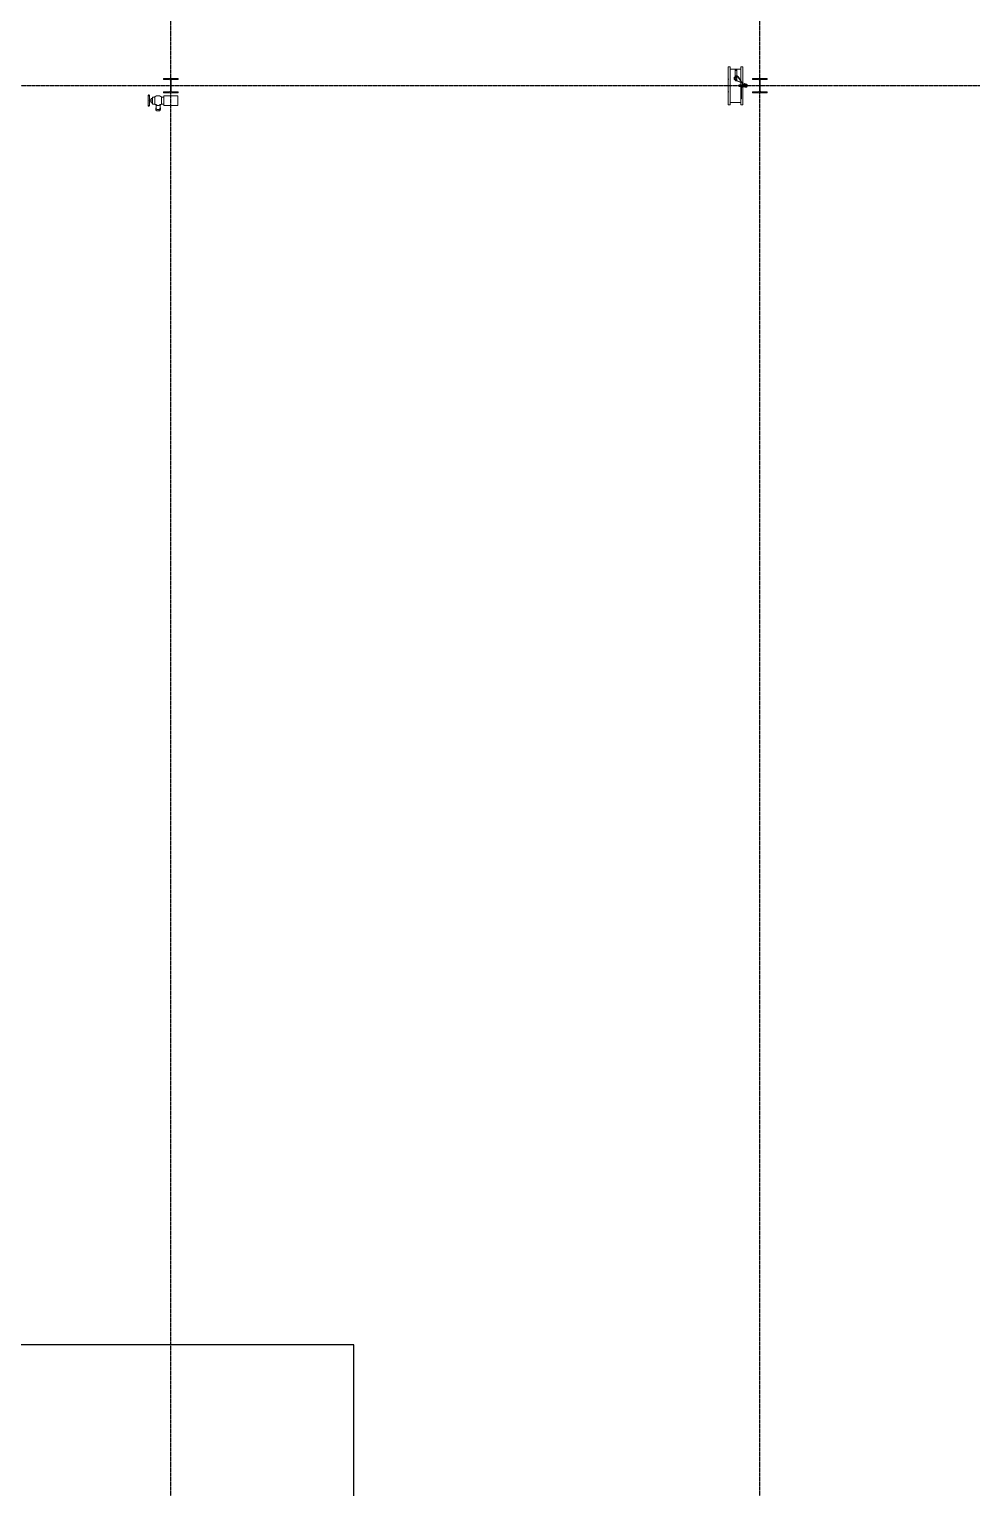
# Model space of a CAD drawing. Header units: millimetres. Extents: x -677815 to 476396, y -125373 to 39000.
# Drawn here: x 240669 to 254112, y -43992 to -23195 of the extents above; entities that cross this region are included whole.
import ezdxf

# ---------------------------------------------------------------- set-up
doc = ezdxf.new("R2010")
doc.units = ezdxf.units.MM
doc.linetypes.add('Xref building Toll$0$Grid Line', pattern=[22.225, 12.7, -3.175, 3.175, -3.175])
for name, color, linetype, lineweight in [('AM_BOR', 4, 'Continuous', 25), ('Xref building Toll$0$A-GENM', 13, 'Continuous', 9), ('Xref building Toll$0$P-SANR-FIXT', 6, 'Continuous', 9), ('Xref building Toll$0$S-COLS', 52, 'Continuous', 9), ('Xref Mezz Stairs$0$Platform', 1, 'Continuous', 25)]:
    doc.layers.add(name, color=color, linetype=linetype, lineweight=lineweight)
doc.layers.add('Xref building Toll$0$S-GRID', color=8, linetype='Continuous')

# ---------------------------------------------------------------- blocks, each defined once
blk = doc.blocks.new('Xref building Toll$0$Toll Grids')
at = {"layer": 'Xref building Toll$0$S-GRID', "linetype": 'Xref building Toll$0$Grid Line'}
for p, q in [((242688, -125373.3), (242688, 36031.5)), ((251088, -125373.3), (251088, 36031.5)), ((-9195.8, -24000), (280997.7, -24000))]:
    blk.add_line(p, q, dxfattribs=at)
blk = doc.blocks.new('Xref building Toll$0$UC-Universal Column-Column - C2_5-200UC60-1338436-MASTER GROUND FLOOR')
at = {"layer": 'Xref building Toll$0$S-COLS', "lineweight": 18}
for p, q in [((105, 102.5), (-105, 102.5)), ((-105, 102.5), (-105, 88.3)), ((-105, 88.3), (-16.05, 88.3)), ((-4.65, 76.9), (-4.65, -76.9)), ((4.65, -76.9), (4.65, 76.9)), ((16.05, 88.3), (105, 88.3)), ((105, 88.3), (105, 102.5)), ((-16.05, -88.3), (-105, -88.3)), ((-105, -88.3), (-105, -102.5)), ((-105, -102.5), (105, -102.5)), ((105, -88.3), (16.05, -88.3)), ((105, -102.5), (105, -88.3))]:
    blk.add_line(p, q, dxfattribs=at)
at = {"layer": 'Xref building Toll$0$S-COLS'}
for p, q in [((-105, 102.5), (-105, 102.5)), ((-105, 88.3), (-105, 88.3)), ((105, 102.5), (105, 102.5)), ((105, 88.3), (105, 88.3)), ((-105, -88.3), (-105, -88.3)), ((-105, -102.5), (-105, -102.5)), ((105, -88.3), (105, -88.3)), ((105, -102.5), (105, -102.5))]:
    blk.add_line(p, q, dxfattribs=at)
at = {"layer": 'Xref building Toll$0$S-COLS', "lineweight": 18}
for centre, start, end in [((-16.05, 76.9), 0, 90), ((16.05, 76.9), 90, 180), ((-16.05, -76.9), 270, 0), ((16.05, -76.9), 180, 270)]:
    blk.add_arc(centre, 11.4, start, end, dxfattribs=at)
blk = doc.blocks.new('Xref building Toll$0$HYD-SINGLE HEAD - Standard-V337-MASTER GROUND FLOOR')
at = {"layer": 'Xref building Toll$0$A-GENM'}
for p, q in [((186, 12), (-14, 12)), ((-14, -128), (-14, 12)), ((186, 12), (186, -128)), ((231, 71), (231, 54)), ((236, 54), (236, -4)), ((296, -4), (296, 54)), ((301, 54), (301, 71)), ((390, 12), (390, -9)), ((390, 12), (400, 12)), ((400, 12), (409, 12)), ((410, -32), (410, 12)), ((-14, -128), (186, -128)), ((217, -8), (186, -8)), ((186, -108), (217, -108)), ((217, -8), (217, -10)), ((217, -58), (217, -8)), ((217, -108), (217, -58)), ((217, -107), (217, -108)), ((347, -8), (315, -8)), ((315, -58), (315, -8)), ((315, -8), (315, -10)), ((315, -108), (315, -58)), ((315, -107), (315, -108)), ((315, -108), (347, -108)), ((347, -10), (347, -8)), ((347, -8), (347, -108)), ((367, -28), (347, -28)), ((347, -88), (367, -88)), ((347, -108), (347, -107)), ((367, -43), (367, -28)), ((367, -28), (367, -88)), ((390, -48), (367, -48)), ((367, -68), (393, -68)), ((367, -88), (367, -73)), ((390, -58), (390, -128)), ((400, -128), (390, -128)), ((409, -128), (400, -128)), ((410, -128), (410, -108))]:
    blk.add_line(p, q, dxfattribs=at)
at = {"layer": 'Xref building Toll$0$A-GENM', "flags": 128}
for points in [[(217, -8), (220, -7), (222, -5), (224, -3), (226, -1), (228, 0), (231, 2), (233, 3), (236, 4), (238, 6), (241, 7), (243, 8), (246, 8), (249, 9), (252, 10), (254, 10), (257, 11), (260, 11), (263, 11), (265, 12), (268, 12), (271, 11), (274, 11), (277, 11), (279, 10), (282, 10), (285, 9), (287, 8), (290, 7), (293, 6), (295, 5), (298, 4), (300, 3), (303, 1), (305, 0), (307, -2), (310, -3), (312, -5), (314, -7), (315, -8)], [(390, 12), (390, 12), (390, 12), (390, 13), (390, 13), (390, 14), (390, 14), (390, 14), (390, 15), (390, 15), (390, 15), (391, 16), (391, 16), (391, 16), (391, 17), (391, 17), (392, 17), (392, 18), (392, 18), (392, 18), (393, 19), (393, 19), (393, 19), (394, 19), (394, 20), (394, 20), (395, 20), (395, 20), (395, 21), (396, 21), (396, 21), (396, 21), (397, 21), (397, 21), (398, 21), (398, 21), (398, 21), (399, 21), (399, 22), (400, 22), (400, 22), (400, 22), (401, 21), (401, 21), (402, 21), (402, 21), (402, 21), (403, 21), (403, 21), (403, 21), (404, 21), (404, 20), (405, 20), (405, 20), (405, 20), (406, 20), (406, 19), (406, 19), (406, 19), (407, 19), (407, 18), (407, 18), (408, 18), (408, 17), (408, 17), (408, 17), (408, 16), (409, 16), (409, 16), (409, 15), (409, 15), (409, 14), (409, 14), (409, 14), (409, 13), (410, 13), (410, 13), (410, 12), (410, 12), (410, 12)], [(390, -9), (390, -7), (390, -5), (390, -3), (390, -2), (390, 0), (390, 2), (390, 3), (390, 4), (390, 5), (390, 6), (390, 7), (390, 8), (390, 9), (390, 10), (390, 10), (390, 11), (390, 11), (390, 11), (390, 12), (390, 12)], [(390, 12), (390, 11), (390, 11), (390, 11), (390, 11), (390, 10), (390, 10), (390, 9), (390, 8), (390, 7), (390, 6), (390, 5), (390, 4), (390, 2), (390, 1), (390, -1), (390, -2), (390, -4), (390, -6), (390, -8), (390, -10), (390, -12), (390, -14), (390, -16), (390, -18), (390, -21), (390, -23), (390, -25), (390, -28), (390, -31), (390, -33), (390, -36), (390, -38), (390, -41), (390, -44), (390, -47), (390, -49), (390, -52), (390, -55), (390, -58), (390, -61), (390, -63), (390, -66), (390, -69), (390, -72), (390, -74), (390, -77), (390, -80), (390, -82), (390, -85), (390, -88), (390, -90), (390, -93), (390, -95), (390, -97), (390, -100), (390, -102), (390, -104), (390, -106), (390, -108), (390, -110), (390, -112), (390, -114), (390, -115), (390, -117), (390, -118), (390, -120), (390, -121), (390, -122), (390, -123), (390, -124), (390, -125), (390, -126), (390, -127), (390, -127), (390, -128), (390, -128), (390, -128), (390, -128), (390, -128)], [(410, 12), (410, 11), (410, 11), (410, 11), (410, 11), (410, 10), (410, 10), (410, 9), (410, 8), (410, 7), (410, 6), (410, 5), (410, 4), (410, 2), (410, 1), (410, -1), (410, -2), (410, -4), (410, -6), (410, -8), (410, -10), (410, -12), (410, -14), (410, -16), (410, -18), (410, -21), (410, -23), (410, -25), (410, -28), (410, -31)], [(410, -128), (410, -128), (410, -128), (410, -128), (410, -128), (410, -127), (410, -126), (410, -126), (410, -125), (410, -124), (410, -123), (410, -122), (410, -121), (410, -119), (410, -118), (410, -116), (410, -115), (410, -113), (410, -111), (410, -109), (410, -107), (410, -105), (410, -103), (410, -101), (410, -99), (410, -96), (410, -94), (410, -91), (410, -89), (410, -86), (410, -84), (410, -81), (410, -79), (410, -76), (410, -73), (410, -70), (410, -68), (410, -65), (410, -62), (410, -59), (410, -56), (410, -54), (410, -51), (410, -48), (410, -45), (410, -43), (410, -40), (410, -37), (410, -35), (410, -32), (410, -29), (410, -27), (410, -24), (410, -22), (410, -20), (410, -17), (410, -15), (410, -13), (410, -11), (410, -9), (410, -7), (410, -5), (410, -3), (410, -2), (410, 0), (410, 2), (410, 3), (410, 4), (410, 5), (410, 6), (410, 7), (410, 8), (410, 9), (410, 10), (410, 10), (410, 11), (410, 11), (410, 11), (410, 12), (410, 12)], [(315, -108), (313, -110), (311, -112), (309, -114), (307, -116), (305, -117), (302, -119), (300, -120), (297, -121), (295, -123), (292, -124), (289, -125), (287, -125), (284, -126), (281, -127), (279, -127), (276, -128), (273, -128), (270, -128), (268, -128), (265, -128), (262, -128), (259, -128), (256, -128), (254, -127), (251, -127), (248, -126), (245, -125), (243, -124), (240, -123), (238, -122), (235, -121), (233, -120), (230, -118), (228, -117), (226, -115), (223, -114), (221, -112), (219, -110), (217, -108)], [(390, -105), (390, -103), (390, -101), (390, -99), (390, -96), (390, -94), (390, -91), (390, -89), (390, -86), (390, -84), (390, -81), (390, -79), (390, -76), (390, -73), (390, -70), (390, -68), (390, -65), (390, -62), (390, -59)], [(390, -128), (390, -128), (390, -128), (390, -128), (390, -128), (390, -127), (390, -126), (390, -126), (390, -125), (390, -124), (390, -123), (390, -122), (390, -121), (390, -119), (390, -118), (390, -116), (390, -115), (390, -113)], [(410, -128), (410, -129), (410, -129), (410, -130), (410, -130), (409, -130), (409, -131), (409, -131), (409, -132), (409, -132), (409, -132), (409, -133), (409, -133), (408, -133), (408, -134), (408, -134), (408, -134), (407, -135), (407, -135), (407, -135), (407, -136), (406, -136), (406, -136), (406, -136), (405, -137), (405, -137), (405, -137), (404, -137), (404, -137), (404, -138), (403, -138), (403, -138), (403, -138), (402, -138), (402, -138), (401, -138), (401, -138), (401, -138), (400, -138), (400, -138), (399, -138), (399, -138), (399, -138), (398, -138), (398, -138), (397, -138), (397, -138), (397, -138), (396, -138), (396, -138), (395, -138), (395, -137), (395, -137), (394, -137), (394, -137), (394, -137), (393, -136), (393, -136), (393, -136), (393, -136), (392, -135), (392, -135), (392, -135), (392, -134), (391, -134), (391, -134), (391, -133), (391, -133), (391, -133), (390, -132), (390, -132), (390, -131), (390, -131), (390, -131), (390, -130), (390, -130), (390, -129), (390, -129), (390, -129), (390, -128)], [(410, -108), (410, -110), (410, -112), (410, -114), (410, -115), (410, -117), (410, -118), (410, -120), (410, -121), (410, -122), (410, -123), (410, -124), (410, -125), (410, -126), (410, -127), (410, -127), (410, -128), (410, -128), (410, -128), (410, -128), (410, -128)]]:
    blk.add_lwpolyline(points, dxfattribs=at)
at = {"layer": 'Xref building Toll$0$A-GENM'}
blk.add_arc((400, -58), 10, 165, 225, dxfattribs=at)
for centre, major_axis, start_param, end_param in [((266, 71), (35, 0), 0, 3.141593), ((266, 54), (35, 0), 0, 3.141593), ((266, 71), (35, 0), 3.141593, 3.665191), ((266, 54), (35, 0), 3.141593, 3.665191), ((266, 54), (30, 0), 0, 3.141593), ((266, 54), (30, 0), 3.141593, 3.403392), ((266, -4), (30, 0), 0, 3.141593), ((266, 54), (30, 0), 6.021386, 6.283185), ((266, 71), (35, 0), 5.759587, 6.283185), ((266, 54), (35, 0), 5.759587, 6.283185), ((266, -4), (30, 0), 3.141593, 3.490659), ((266, -4), (30, 0), 5.934119, 6.283185)]:
    blk.add_ellipse(centre, major_axis=major_axis, ratio=0.5, start_param=start_param, end_param=end_param, dxfattribs=at)
blk = doc.blocks.new('Xref building Toll$0$Fire_Hose_Reel_-_Non_Hosted_9381 - Fire_Hose_Reel_-_Non_Hosted_9381-1827019-MASTER GROUND FLOOR')
at = {"layer": 'Xref building Toll$0$P-SANR-FIXT'}
for p, q in [((269, 249), (-272, 249)), ((-272, 249), (-272, 224)), ((-272, 224), (-238, 224)), ((-238, 224), (-238, 69)), ((-238, 224), (233, 224)), ((-90, 250), (-90, 240)), ((0, 250), (0, 250)), ((0, 250), (0, 250)), ((0, 240), (0, 240)), ((0, 240), (0, 240)), ((90, 240), (90, 250)), ((233, 69), (233, 224)), ((233, 224), (269, 224)), ((269, 224), (269, 249)), ((-238, 69), (-272, 69)), ((-272, 69), (-272, 44)), ((-272, 44), (269, 44)), ((-238, 69), (233, 69)), ((-188, 69), (-188, 59)), ((-61, 69), (-188, 69)), ((-188, 69), (-61, 69)), ((-188, 59), (-188, 69)), ((-188, 69), (-188, 69)), ((-188, 59), (-61, 59)), ((-61, 59), (-188, 59)), ((-188, 59), (-188, 59)), ((-23, 67), (-186, 67)), ((-186, 67), (-186, 61)), ((-186, 61), (-186, 67)), ((-186, 67), (-23, 67)), ((-186, 67), (-186, 67)), ((-186, 61), (-26, 61)), ((-26, 61), (-186, 61)), ((-186, 61), (-186, 61)), ((-61, 59), (-61, 69)), ((-61, 69), (-61, 59)), ((-61, 69), (-61, 69)), ((-61, 59), (-61, 59)), ((-26, 61), (-10, 42)), ((-10, 42), (-26, 61)), ((-26, 61), (-26, 61)), ((-5, 46), (-23, 67)), ((-23, 67), (-5, 46)), ((-23, 67), (-23, 67)), ((0, 23), (-20, 12)), ((-20, 12), (0, 23)), ((-20, 12), (-20, -12)), ((-20, -12), (-20, 12)), ((-20, 12), (-20, 12)), ((-16, 40), (-16, 30)), ((0, 18), (-16, 9)), ((-16, 9), (0, 18)), ((0, 18), (-16, 9)), ((-16, 9), (0, 18)), ((-16, 9), (-16, -9)), ((-16, -9), (-16, 9)), ((-16, 9), (-16, 9)), ((-16, 9), (-16, -9)), ((-16, -9), (-16, 9)), ((-16, 9), (-16, 9)), ((128, 112), (-13, 20)), ((-12, 100), (-12, 27)), ((-11, 16), (131, 109)), ((30, 48), (-10, 48)), ((-10, 48), (-10, 48)), ((-10, 48), (40, 48)), ((-10, 42), (-10, 48)), ((-10, 42), (-10, 48)), ((-10, 42), (-5, 46)), ((-5, 46), (-10, 42)), ((-10, 42), (-10, 42)), ((40, 42), (-10, 42)), ((-10, 42), (-10, 42)), ((-10, 42), (30, 42)), ((-10, 40), (-10, 0)), ((-5, 46), (-5, 46)), ((0, 100), (0, 100)), ((0, 100), (0, 100)), ((0, 40), (0, 40)), ((0, 40), (0, 40)), ((0, 40), (0, 40)), ((0, 40), (0, 40)), ((0, 27), (0, 27)), ((0, 27), (0, 27)), ((20, 12), (0, 23)), ((0, 23), (20, 12)), ((0, 23), (0, 23)), ((16, 9), (0, 18)), ((0, 18), (16, 9)), ((0, 18), (0, 18)), ((16, 9), (0, 18)), ((0, 18), (16, 9)), ((0, 18), (0, 18)), ((0, 0), (0, 0)), ((0, 0), (0, 0)), ((10, 0), (10, 40)), ((13, 27), (13, 100)), ((16, 30), (16, 40)), ((16, -9), (16, 9)), ((16, 9), (16, -9)), ((16, 9), (16, 9)), ((16, -9), (16, 9)), ((16, 9), (16, -9)), ((16, 9), (16, 9)), ((33, 29), (18, -7)), ((20, -12), (20, 12)), ((20, 12), (20, -12)), ((20, 12), (20, 12)), ((22, -9), (36, 28)), ((40, 48), (30, 48)), ((30, 42), (30, 48)), ((30, 42), (40, 42)), ((33, 29), (36, 28)), ((36, 28), (33, 29)), ((79, 155), (38, 54)), ((38, 54), (42, 53)), ((42, 53), (38, 54)), ((40, 48), (40, 42)), ((42, 53), (82, 153)), ((42, 42), (42, 48)), ((114, 149), (79, 149)), ((79, 129), (114, 129)), ((127, 159), (85, 159)), ((85, 155), (127, 155)), ((122, 165), (87, 165)), ((87, 157), (87, 157)), ((87, 157), (87, 157)), ((87, 150), (122, 150)), ((185, 149), (114, 149)), ((114, 129), (185, 129)), ((122, 157), (122, 157)), ((122, 157), (122, 157)), ((124, 152), (124, 116)), ((130, 152), (130, 115)), ((132, 152), (132, 152)), ((132, 152), (132, 152)), ((132, 116), (132, 116)), ((132, 116), (132, 116)), ((134, 115), (134, 152)), ((139, 116), (139, 152)), ((269, 69), (233, 69)), ((269, 44), (269, 69)), ((-20, -12), (0, -23)), ((0, -23), (-20, -12)), ((-20, -12), (-20, -12)), ((-16, -9), (0, -18)), ((0, -18), (-16, -9)), ((-16, -9), (-16, -9)), ((-16, -9), (0, -18)), ((0, -18), (-16, -9)), ((-16, -9), (-16, -9)), ((0, -18), (16, -9)), ((16, -9), (0, -18)), ((0, -18), (16, -9)), ((16, -9), (0, -18)), ((0, -23), (20, -12)), ((20, -12), (0, -23)), ((0, -18), (0, -18)), ((0, -18), (0, -18)), ((0, -23), (0, -23)), ((16, -9), (16, -9)), ((16, -9), (16, -9)), ((20, -12), (20, -12))]:
    blk.add_line(p, q, dxfattribs=at)
at = {"layer": 'Xref building Toll$0$P-SANR-FIXT', "flags": 128}
for points in [[(-13, 20), (-23, 0), (-13, -20), (10, -21), (22, -9)], [(18, -7), (4, -19), (-14, -13), (-19, 5), (-11, 16)], [(-16, 30), (-16, 5), (-16, 0)], [(16, 0), (16, 14), (16, 30)], [(185, 149), (224, 149), (224, 149)], [(224, 129), (186, 129), (185, 129)]]:
    blk.add_lwpolyline(points, dxfattribs=at)
at = {"layer": 'Xref building Toll$0$P-SANR-FIXT'}
for centre, radius, start, end in [((0, 0), 20, 360, 180), ((0, 0), 20, 0, 180), ((0, 0), 20, 180, 360), ((0, 0), 16, 90, 270), ((0, 0), 12.5, 360, 180), ((0, 0), 12.5, 0, 180), ((0, 0), 12.5, 360, 180), ((0, 0), 12.5, 0, 180), ((0, 0), 12.5, 180, 360), ((0, 0), 12.5, 180, 360), ((0, 0), 12.5, 180, 360), ((0, 0), 12.5, 180, 360), ((0, 0), 16, 270, 90), ((224, 139), 10, 0, 180), ((224, 139), 10, 180, 360), ((0, 0), 20, 180, 360)]:
    blk.add_arc(centre, radius, start, end, dxfattribs=at)
for centre, start_param, end_param in [((79, 139), 4.712389, 7.853982), ((79, 139), 1.570796, 4.712389), ((114, 139), 4.712389, 7.853982), ((114, 139), 4.712389, 7.853982), ((114, 139), 1.570796, 4.712389), ((114, 139), 1.570796, 4.712389)]:
    blk.add_ellipse(centre, major_axis=(0, 10), ratio=0.935789, start_param=start_param, end_param=end_param, dxfattribs=at)
blk = doc.blocks.new('Xref building Toll$0$building block 28092016')
at = {"layer": 'Xref building Toll$0$A-GENM', "rotation": 180}
blk.add_blockref('Xref building Toll$0$HYD-SINGLE HEAD - Standard-V337-MASTER GROUND FLOOR', (965324, -695770), dxfattribs=at)
at = {"layer": 'Xref building Toll$0$P-SANR-FIXT', "rotation": 90}
blk.add_blockref('Xref building Toll$0$Fire_Hose_Reel_-_Non_Hosted_9381 - Fire_Hose_Reel_-_Non_Hosted_9381-1827019-MASTER GROUND FLOOR', (973438, -695499), dxfattribs=at)
at = {"layer": 'Xref building Toll$0$S-COLS', "rotation": 180}
for p in [(965238, -695499), (973638, -695499)]:
    blk.add_blockref('Xref building Toll$0$UC-Universal Column-Column - C2_5-200UC60-1338436-MASTER GROUND FLOOR', p, dxfattribs=at)
blk = doc.blocks.new('Xref building Toll')
for name, p in [('Xref building Toll$0$Toll Grids', (0, 0)), ('Xref building Toll$0$building block 28092016', (-722550, 671499))]:
    blk.add_blockref(name, p)
blk = doc.blocks.new('Xref Mezz Stairs')
at = {"layer": 'Xref Mezz Stairs$0$Platform'}
blk.add_lwpolyline([(245297, -119332), (245297, -104830), (243797, -104830), (243797, -100680), (245297, -100680), (245297, -73630), (243797, -73630), (243797, -69605), (245297, -69605), (245297, -41955), (144497, -41955)], dxfattribs=at)

msp = doc.modelspace()

# ---------------------------------------------------------------- block references
at = {"layer": 'AM_BOR'}
for name in ['Xref building Toll', 'Xref Mezz Stairs']:
    msp.add_blockref(name, (0, 0), dxfattribs=at)

doc.saveas('drawing.dxf')
